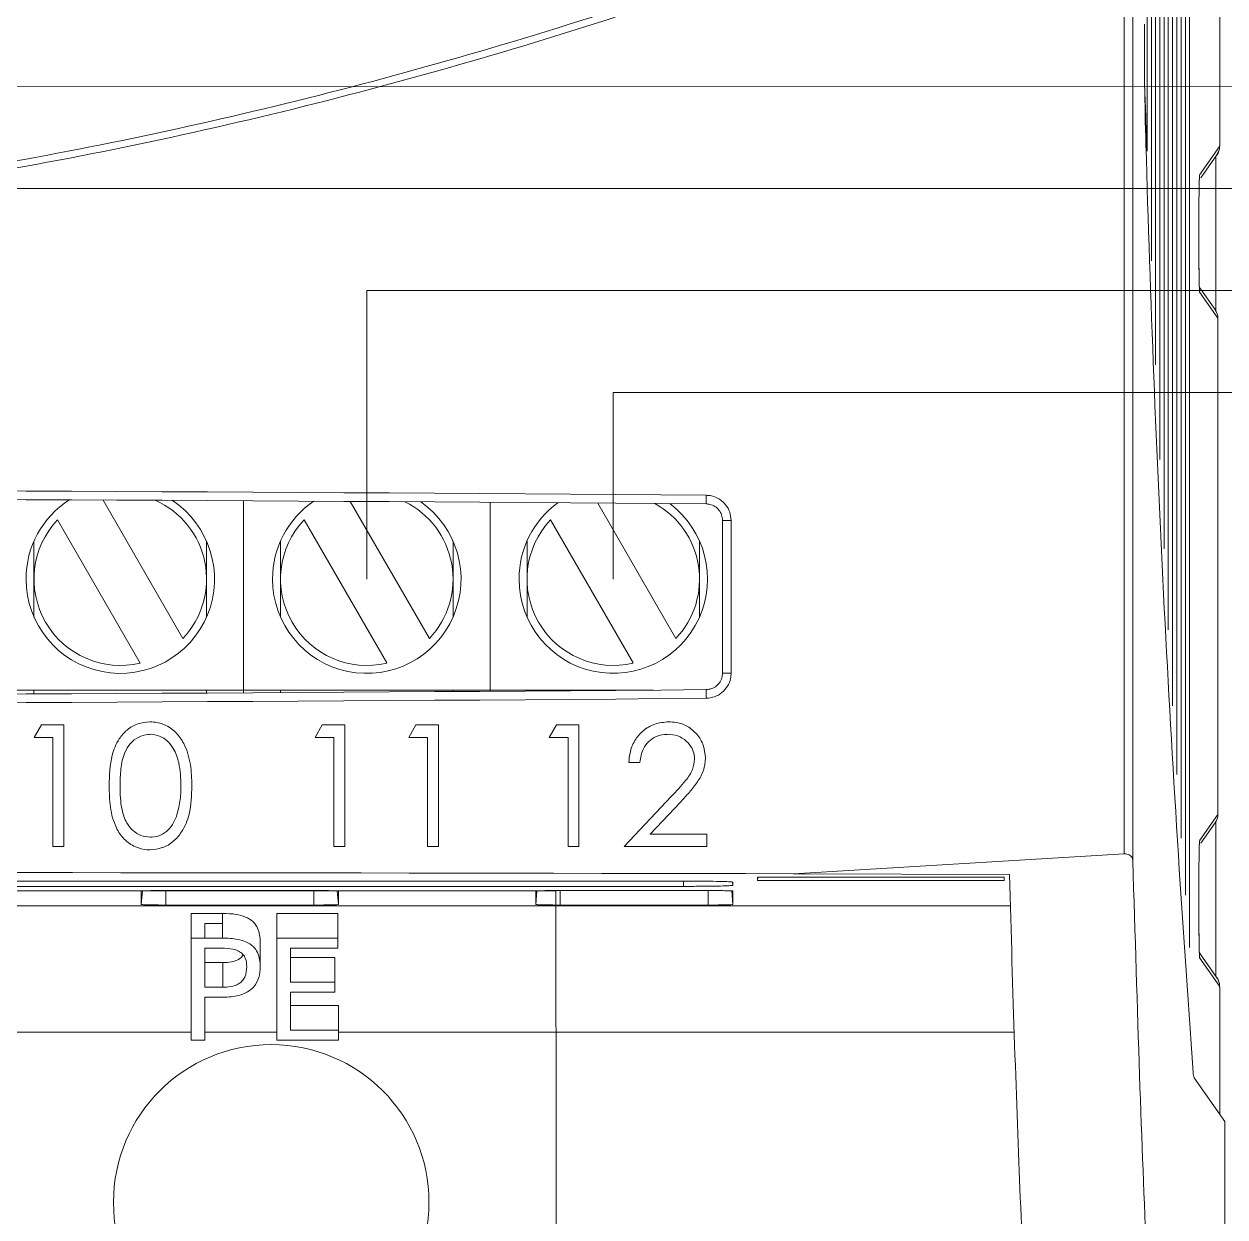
# Model space of a CAD drawing. Header units: millimetres. Extents: x 32696 to 36207, y 16706 to 17911.
# Drawn here: x 35901.9 to 35960.8, y 17372.9 to 17431.5 of the extents above; entities that cross this region are included whole.
import ezdxf

# ---------------------------------------------------------------- set-up
doc = ezdxf.new("R2010")
doc.units = ezdxf.units.MM
doc.header["$LTSCALE"] = 0.1
doc.layers.get('0').update_dxf_attribs({"lineweight": 20})
for name, color, linetype, lineweight in [('ALIMENTAÇÃO', 1, 'Continuous', 25), ('ANALOG', 6, 'Continuous', 25), ('COMANDOS', 5, 'Continuous', 25), ('POTENCIA', 2, 'Continuous', 25)]:
    doc.layers.add(name, color=color, linetype=linetype, lineweight=lineweight)

# ---------------------------------------------------------------- blocks, each defined once
blk = doc.blocks.new('CFW-10')
at = {"lineweight": 9}
for p, q in [((37301.66, 17457.43), (37301.66, 17415.392)), ((37301.617, 17415.926), (37301.617, 17451.598)), ((37301.617, 17415.923), (37301.617, 17451.598)), ((37301.574, 17450.905), (37301.574, 17416.501)), ((37301.53, 17417.149), (37301.53, 17448.3)), ((37301.488, 17446.041), (37301.488, 17417.844)), ((37301.444, 17418.618), (37301.444, 17443.984)), ((37301.444, 17418.615), (37301.444, 17443.982)), ((37301.401, 17442.085), (37301.401, 17419.437)), ((37301.358, 17420.345), (37301.358, 17440.311)), ((37301.358, 17420.343), (37301.358, 17440.309)), ((37301.315, 17438.903), (37301.315, 17421.303)), ((37301.272, 17422.357), (37301.272, 17437.416)), ((37301.272, 17422.359), (37301.272, 17437.414)), ((37301.229, 17436.079), (37301.229, 17423.471)), ((37300.996, 17416.343), (37300.996, 17426.879)), ((37301.084, 17426.879), (37301.084, 17416.272)), ((37301.763, 17423.233), (37301.964, 17423.518)), ((37301.964, 17423.518), (37301.964, 17423.519)), ((37301.774, 17423.201), (37301.937, 17423.432)), ((37301.927, 17421.85), (37301.927, 17423.417)), ((37301.755, 17422.356), (37301.755, 17422.913)), ((37301.755, 17422.913), (37301.755, 17422.913)), ((37301.755, 17422.356), (37301.755, 17422.913)), ((37301.755, 17422.356), (37301.755, 17422.356)), ((37301.919, 17421.863), (37301.759, 17422.089)), ((37301.946, 17421.776), (37301.763, 17422.036)), ((37301.946, 17421.776), (37301.946, 17416.743)), ((37296.758, 17419.98), (37296.758, 17419.893)), ((37290.64, 17419.932), (37291.451, 17418.528)), ((37292.065, 17419.925), (37292.065, 17418.005)), ((37293.148, 17419.918), (37293.951, 17418.529)), ((37294.565, 17419.909), (37294.565, 17418.005)), ((37295.658, 17419.901), (37296.451, 17418.529)), ((37291.018, 17418.278), (37290.179, 17419.731)), ((37293.518, 17418.279), (37292.679, 17419.731)), ((37296.018, 17418.279), (37295.179, 17419.731)), ((37296.923, 17418.176), (37296.923, 17419.726)), ((37297.01, 17419.726), (37296.923, 17419.726)), ((37297.01, 17418.176), (37297.01, 17419.726)), ((37289.94, 17418.744), (37289.94, 17419.515)), ((37291.69, 17419.515), (37291.69, 17418.745)), ((37292.44, 17418.745), (37292.44, 17419.515)), ((37294.19, 17419.515), (37294.19, 17418.745)), ((37294.94, 17418.745), (37294.94, 17419.515)), ((37296.69, 17419.515), (37296.69, 17418.745)), ((37297.01, 17418.176), (37296.923, 17418.176)), ((37292.065, 17418.005), (37289.565, 17418.004)), ((37289.94, 17417.966), (37289.94, 17418.005)), ((37291.69, 17418.005), (37291.69, 17417.975)), ((37292.065, 17417.977), (37292.065, 17418.005)), ((37294.565, 17418.005), (37292.065, 17418.005)), ((37292.44, 17417.979), (37292.44, 17418.005)), ((37294.19, 17418.005), (37294.19, 17417.99)), ((37294.565, 17417.993), (37294.565, 17418.005)), ((37296.223, 17418.005), (37294.565, 17418.005)), ((37294.94, 17417.995), (37294.94, 17418.005)), ((37296.758, 17417.921), (37296.758, 17418.009)), ((37290.015, 17417.651), (37289.942, 17417.524)), ((37290.243, 17417.651), (37290.015, 17417.651)), ((37290.243, 17416.416), (37290.243, 17417.651)), ((37292.864, 17417.651), (37292.792, 17417.524)), ((37293.092, 17417.651), (37292.864, 17417.651)), ((37293.092, 17416.416), (37293.092, 17417.651)), ((37293.814, 17417.651), (37293.741, 17417.524)), ((37294.042, 17417.651), (37293.814, 17417.651)), ((37294.042, 17416.416), (37294.042, 17417.651)), ((37295.239, 17417.651), (37295.166, 17417.524)), ((37295.467, 17417.651), (37295.239, 17417.651)), ((37295.467, 17416.416), (37295.467, 17417.651)), ((37289.942, 17417.524), (37290.132, 17417.524)), ((37290.132, 17417.524), (37290.132, 17416.416)), ((37292.792, 17417.524), (37292.982, 17417.524)), ((37292.982, 17417.524), (37292.982, 17416.416)), ((37293.741, 17417.524), (37293.931, 17417.524)), ((37293.931, 17417.524), (37293.931, 17416.416)), ((37295.166, 17417.524), (37295.356, 17417.524)), ((37295.356, 17417.524), (37295.356, 17416.416)), ((37295.973, 17417.271), (37296.084, 17417.271)), ((37296.405, 17416.927), (37295.926, 17416.416)), ((37296.19, 17416.543), (37296.499, 17416.872)), ((37301.763, 17416.483), (37301.946, 17416.743)), ((37301.774, 17416.451), (37301.919, 17416.656)), ((37301.927, 17415.102), (37301.927, 17416.669)), ((37296.765, 17416.543), (37296.19, 17416.543)), ((37296.765, 17416.416), (37296.765, 17416.543)), ((37290.132, 17416.416), (37290.243, 17416.416)), ((37292.982, 17416.416), (37293.092, 17416.416)), ((37293.931, 17416.416), (37294.042, 17416.416)), ((37295.356, 17416.416), (37295.467, 17416.416)), ((37295.926, 17416.416), (37296.765, 17416.416)), ((37301.761, 17416.462), (37301.763, 17416.483)), ((37300.996, 17416.343), (37297.643, 17416.141)), ((37301.755, 17415.606), (37301.755, 17416.163)), ((37301.755, 17416.163), (37301.755, 17416.163)), ((37301.755, 17415.606), (37301.755, 17416.163)), ((37296.528, 17416.067), (37267.528, 17416.067)), ((37296.528, 17416.067), (37296.528, 17416.013)), ((37297.025, 17416.056), (37297.028, 17416.024)), ((37297.028, 17416.024), (37297.028, 17416.056)), ((37297.278, 17416.074), (37297.278, 17416.106)), ((37297.278, 17416.106), (37299.778, 17416.106)), ((37297.28, 17416.106), (37297.278, 17416.074)), ((37299.778, 17416.074), (37297.278, 17416.074)), ((37297.643, 17416.141), (37299.832, 17416.133)), ((37299.778, 17416.106), (37299.778, 17416.074)), ((37267.528, 17416.013), (37296.528, 17416.013)), ((37291.028, 17415.966), (37291.028, 17415.829)), ((37291.039, 17415.965), (37291.028, 17415.829)), ((37292.778, 17415.971), (37291.278, 17415.971)), ((37291.278, 17415.971), (37291.278, 17415.824)), ((37292.778, 17415.971), (37292.778, 17415.824)), ((37293.016, 17415.967), (37293.028, 17415.829)), ((37293.028, 17415.829), (37293.028, 17415.966)), ((37295.028, 17415.966), (37295.028, 17415.829)), ((37295.039, 17415.965), (37295.028, 17415.829)), ((37296.778, 17415.971), (37295.278, 17415.971)), ((37295.278, 17415.971), (37295.278, 17415.824)), ((37296.778, 17415.971), (37296.778, 17415.824)), ((37297.016, 17415.967), (37297.028, 17415.829)), ((37297.028, 17415.829), (37297.028, 17415.966)), ((37264.213, 17415.816), (37299.842, 17415.816)), ((37291.278, 17415.824), (37292.778, 17415.824)), ((37295.278, 17415.824), (37296.778, 17415.824)), ((37291.534, 17415.739), (37291.851, 17415.739)), ((37291.534, 17415.489), (37291.534, 17415.739)), ((37291.851, 17415.489), (37291.851, 17415.739)), ((37292.403, 17415.739), (37293.023, 17415.739)), ((37292.403, 17415.489), (37292.403, 17415.739)), ((37293.023, 17415.489), (37293.023, 17415.739)), ((37291.845, 17415.637), (37291.671, 17415.637)), ((37291.671, 17415.489), (37291.671, 17415.637)), ((37301.755, 17415.606), (37301.755, 17415.606)), ((37291.534, 17415.489), (37291.534, 17414.452)), ((37291.851, 17415.489), (37291.534, 17415.489)), ((37292.235, 17415.2), (37292.235, 17415.45)), ((37292.403, 17415.489), (37292.403, 17414.452)), ((37293.023, 17415.489), (37292.403, 17415.489)), ((37293.023, 17415.387), (37293.023, 17415.489)), ((37291.671, 17414.99), (37291.671, 17415.387)), ((37291.671, 17415.387), (37291.845, 17415.387)), ((37292.54, 17415.041), (37292.54, 17415.387)), ((37292.54, 17415.387), (37293.023, 17415.387)), ((37301.937, 17415.087), (37301.759, 17415.339)), ((37301.761, 17415.307), (37301.763, 17415.286)), ((37291.671, 17415.24), (37291.854, 17415.24)), ((37291.854, 17414.99), (37291.854, 17415.24)), ((37292.54, 17415.291), (37292.991, 17415.291)), ((37292.991, 17415.041), (37292.991, 17415.291)), ((37301.964, 17415.001), (37301.763, 17415.286)), ((37291.854, 17414.99), (37291.671, 17414.99)), ((37292.991, 17415.041), (37292.54, 17415.041)), ((37292.991, 17414.939), (37292.991, 17415.041)), ((37291.671, 17414.452), (37291.671, 17414.888)), ((37291.671, 17414.888), (37291.857, 17414.888)), ((37292.54, 17414.555), (37292.54, 17414.939)), ((37292.54, 17414.939), (37292.991, 17414.939)), ((37292.54, 17414.805), (37293.028, 17414.805)), ((37293.028, 17414.555), (37293.028, 17414.805)), ((37291.534, 17414.534), (37288.308, 17414.534)), ((37292.403, 17414.534), (37291.671, 17414.534)), ((37293.028, 17414.555), (37292.54, 17414.555)), ((37293.028, 17414.452), (37293.028, 17414.555)), ((37299.882, 17414.534), (37293.028, 17414.534)), ((37291.534, 17414.452), (37291.671, 17414.452)), ((37292.403, 17414.452), (37293.028, 17414.452)), ((37301.706, 17414.07), (37302.018, 17413.627)), ((37302.018, 17413.627), (37302.018, 17407.509))]:
    blk.add_line(p, q, dxfattribs=at)
at = {"lineweight": 9, "flags": 128}
blk.add_lwpolyline([(37301.937, 17423.432), (37301.937, 17423.432), (37301.937, 17423.432), (37301.937, 17423.432), (37301.937, 17423.432), (37301.937, 17423.432), (37301.96, 17423.484), (37301.963, 17423.497), (37301.964, 17423.506)], dxfattribs=at)
at = {"lineweight": 9}
blk.add_circle((37292.346, 17412.808), 1.6, dxfattribs=at)
for centre, radius, start, end in [((37340.813, 17424.652), 39.612, 179.8439, 181.6088), ((37737.773, 17439.63), 436.844, 182.03362, 182.1198), ((37508.249, 17429.374), 207.114, 181.61418, 184.22184), ((37301.814, 17423.518), 0.15, 324.7937, 0.0136), ((37290.815, 17419.13), 0.956, 122.7305, 180.0039), ((37290.815, 17419.13), 0.956, 180.0039, 56.7106), ((37290.815, 17419.13), 0.875, 316.6055, 66.1039), ((37293.315, 17419.13), 0.956, 124.1724, 180.0039), ((37293.315, 17419.13), 0.956, 180.0039, 55.109), ((37293.315, 17419.13), 0.875, 316.6055, 63.8141), ((37295.815, 17419.13), 0.956, 125.9119, 180.0039), ((37295.815, 17419.13), 0.956, 180.0039, 53.2092), ((37295.815, 17419.13), 0.875, 316.6055, 61.2025), ((37290.815, 17419.13), 0.875, 136.6055, 283.4024), ((37293.315, 17419.13), 0.875, 136.6055, 283.4024), ((37295.815, 17419.13), 0.875, 136.6055, 283.4024), ((37301.814, 17415.001), 0.15, 359.9753, 35.2174), ((37301.912, 17414.131), 0.215, 181.0296, 196.6142)]:
    blk.add_arc(centre, radius, start, end, dxfattribs=at)
for centre, major_axis, ratio, start_param, end_param in [((37301.796, 17421.776), (0.087, -0.123), 0.999087, 0.955389, 1.570796), ((37282.028, 17406.135), (158.934, 0), 0.087489, 1.477982, 1.663611), ((37282.028, 17406.135), (157.934, 0), 0.087489, 1.477392, 1.6642), ((37282.028, 17431.766), (157.934, 0), 0.087489, 4.618985, 4.805793), ((37282.028, 17431.766), (158.934, 0), 0.087489, 4.619575, 4.805203), ((37301.796, 17416.743), (-0.087, -0.123), 0.999087, 1.570796, 2.186203), ((37282.028, 17412.828), (158.934, 0), 0.020947, 1.472384, 1.669208)]:
    blk.add_ellipse(centre, major_axis=major_axis, ratio=ratio, start_param=start_param, end_param=end_param, dxfattribs=at)
for points, knots in [([(37301.964, 17423.519), (37301.964, 17423.52), (37301.965, 17423.522), (37301.965, 17423.529), (37301.965, 17423.539), (37301.965, 17423.74), (37301.965, 17424.69), (37301.965, 17428.703), (37301.965, 17432.949), (37301.965, 17437.242), (37301.965, 17438.887), (37301.965, 17440.088), (37301.965, 17440.489)], [0, 0, 0, 0, 0.000651, 0.001253, 0.00185, 0.002596, 0.036258, 0.170905, 0.709493, 0.787687, 0.929229, 1, 1, 1, 1]), ([(37300.996, 17426.879), (37299.9, 17426.396), (37297.699, 17425.428), (37294.234, 17424.294), (37290.65, 17423.415), (37287.033, 17422.849), (37283.432, 17422.588), (37279.856, 17422.619), (37276.252, 17422.948), (37273.023, 17423.516), (37270.201, 17424.218), (37267.777, 17424.969), (37265.387, 17425.848), (37263.837, 17426.543), (37263.059, 17426.892)], [0, 0, 0, 0, 0.091973, 0.184528, 0.279001, 0.374178, 0.464028, 0.554516, 0.647012, 0.740193, 0.804853, 0.869514, 0.93452, 1, 1, 1, 1]), ([(37263.093, 17426.959), (37263.859, 17426.615), (37265.394, 17425.926), (37267.769, 17425.049), (37270.199, 17424.293), (37272.987, 17423.599), (37276.15, 17423.037), (37279.703, 17422.698), (37283.316, 17422.652), (37286.938, 17422.91), (37290.525, 17423.466), (37294.065, 17424.321), (37297.57, 17425.454), (37299.828, 17426.447), (37300.962, 17426.945)], [0, 0, 0, 0, 0.064569, 0.129452, 0.194335, 0.259814, 0.349674, 0.440157, 0.532637, 0.625816, 0.717712, 0.810266, 0.904809, 1, 1, 1, 1]), ([(37301.755, 17422.913), (37301.755, 17422.933), (37301.755, 17422.988), (37301.756, 17423.076), (37301.758, 17423.16), (37301.76, 17423.219), (37301.762, 17423.228), (37301.763, 17423.233)], [0, 0, 0, 0, 0.121418, 0.339049, 0.560037, 0.779957, 1, 1, 1, 1]), ([(37301.755, 17422.929), (37301.755, 17422.951), (37301.755, 17423.012), (37301.757, 17423.104), (37301.758, 17423.173), (37301.76, 17423.206), (37301.76, 17423.207), (37301.76, 17423.208)], [0, 0, 0, 0, 0.161602, 0.446912, 0.73558, 0.913648, 1, 1, 1, 1]), ([(37301.761, 17422.06), (37301.761, 17422.06), (37301.761, 17422.059), (37301.76, 17422.065), (37301.759, 17422.083), (37301.757, 17422.132), (37301.756, 17422.217), (37301.755, 17422.301), (37301.755, 17422.351), (37301.755, 17422.362)], [0, 0, 0, 0, 0.002099, 0.073224, 0.197227, 0.401302, 0.651577, 0.919732, 1, 1, 1, 1]), ([(37301.763, 17422.036), (37301.762, 17422.037), (37301.761, 17422.043), (37301.759, 17422.079), (37301.757, 17422.151), (37301.755, 17422.248), (37301.755, 17422.32), (37301.755, 17422.356)], [0, 0, 0, 0, 0.121534, 0.339172, 0.560143, 0.780018, 1, 1, 1, 1]), ([(37297.01, 17419.726), (37297.007, 17419.754), (37297.002, 17419.811), (37296.958, 17419.887), (37296.894, 17419.945), (37296.823, 17419.976), (37296.776, 17419.979), (37296.758, 17419.98)], [0, 0, 0, 0, 0.21433, 0.428892, 0.643919, 0.859893, 1, 1, 1, 1]), ([(37296.923, 17419.726), (37296.921, 17419.745), (37296.918, 17419.782), (37296.889, 17419.832), (37296.847, 17419.869), (37296.801, 17419.889), (37296.77, 17419.892), (37296.758, 17419.893)], [0, 0, 0, 0, 0.214197, 0.428799, 0.643753, 0.859764, 1, 1, 1, 1]), ([(37296.758, 17417.921), (37296.786, 17417.924), (37296.844, 17417.931), (37296.92, 17417.975), (37296.977, 17418.041), (37297.006, 17418.112), (37297.009, 17418.158), (37297.01, 17418.176)], [0, 0, 0, 0, 0.216753, 0.433808, 0.650364, 0.866035, 1, 1, 1, 1]), ([(37296.758, 17418.009), (37296.776, 17418.011), (37296.814, 17418.015), (37296.864, 17418.045), (37296.901, 17418.087), (37296.92, 17418.134), (37296.922, 17418.164), (37296.923, 17418.176)], [0, 0, 0, 0, 0.216719, 0.433699, 0.650283, 0.865978, 1, 1, 1, 1]), ([(37291.115, 17417.682), (37291.073, 17417.678), (37290.99, 17417.67), (37290.88, 17417.605), (37290.787, 17417.497), (37290.708, 17417.304), (37290.705, 17417.138), (37290.702, 17417.033)], [0, 0, 0, 0, 0.144524, 0.289604, 0.430063, 0.635641, 1, 1, 1, 1]), ([(37291.541, 17417.033), (37291.539, 17417.106), (37291.535, 17417.252), (37291.48, 17417.441), (37291.384, 17417.58), (37291.269, 17417.659), (37291.172, 17417.681), (37291.122, 17417.682), (37291.115, 17417.682)], [0, 0, 0, 0, 0.251576, 0.50554, 0.665174, 0.825893, 0.975911, 1, 1, 1, 1]), ([(37296.376, 17417.682), (37296.329, 17417.678), (37296.234, 17417.67), (37296.114, 17417.596), (37296.026, 17417.493), (37295.982, 17417.379), (37295.976, 17417.302), (37295.973, 17417.271)], [0, 0, 0, 0, 0.220326, 0.442681, 0.638307, 0.853006, 1, 1, 1, 1]), ([(37296.749, 17417.315), (37296.745, 17417.359), (37296.737, 17417.446), (37296.668, 17417.558), (37296.572, 17417.641), (37296.469, 17417.678), (37296.402, 17417.681), (37296.376, 17417.682)], [0, 0, 0, 0, 0.222708, 0.447172, 0.656791, 0.866147, 1, 1, 1, 1]), ([(37290.813, 17417.033), (37290.814, 17417.09), (37290.816, 17417.204), (37290.846, 17417.354), (37290.913, 17417.466), (37290.997, 17417.531), (37291.071, 17417.553), (37291.111, 17417.555), (37291.119, 17417.556)], [0, 0, 0, 0, 0.252805, 0.507331, 0.66387, 0.821432, 0.966883, 1, 1, 1, 1]), ([(37291.119, 17417.556), (37291.151, 17417.552), (37291.215, 17417.544), (37291.297, 17417.49), (37291.368, 17417.397), (37291.423, 17417.242), (37291.428, 17417.111), (37291.43, 17417.033)], [0, 0, 0, 0, 0.141398, 0.283261, 0.421496, 0.656129, 1, 1, 1, 1]), ([(37296.084, 17417.271), (37296.092, 17417.319), (37296.105, 17417.397), (37296.171, 17417.486), (37296.246, 17417.536), (37296.317, 17417.554), (37296.358, 17417.555), (37296.37, 17417.556)], [0, 0, 0, 0, 0.320804, 0.52176, 0.723086, 0.915987, 1, 1, 1, 1]), ([(37296.37, 17417.556), (37296.404, 17417.553), (37296.472, 17417.547), (37296.556, 17417.493), (37296.613, 17417.424), (37296.636, 17417.357), (37296.638, 17417.319), (37296.638, 17417.305)], [0, 0, 0, 0, 0.24677, 0.495883, 0.715857, 0.899794, 1, 1, 1, 1]), ([(37296.638, 17417.305), (37296.634, 17417.269), (37296.625, 17417.189), (37296.533, 17417.063), (37296.454, 17416.979), (37296.405, 17416.927)], [0, 0, 0, 0, 0.235114, 0.523473, 1, 1, 1, 1]), ([(37296.499, 17416.872), (37296.529, 17416.904), (37296.588, 17416.968), (37296.671, 17417.07), (37296.738, 17417.185), (37296.745, 17417.272), (37296.749, 17417.315)], [0, 0, 0, 0, 0.25124, 0.502651, 0.755796, 1, 1, 1, 1]), ([(37290.702, 17417.033), (37290.704, 17416.96), (37290.707, 17416.815), (37290.756, 17416.627), (37290.849, 17416.487), (37290.961, 17416.409), (37291.057, 17416.385), (37291.106, 17416.384), (37291.115, 17416.384)], [0, 0, 0, 0, 0.251531, 0.505211, 0.665197, 0.826598, 0.970127, 1, 1, 1, 1]), ([(37291.119, 17416.511), (37291.087, 17416.515), (37291.023, 17416.523), (37290.939, 17416.577), (37290.869, 17416.666), (37290.816, 17416.822), (37290.814, 17416.952), (37290.813, 17417.033)], [0, 0, 0, 0, 0.141394, 0.283273, 0.428039, 0.6392, 1, 1, 1, 1]), ([(37291.115, 17416.384), (37291.158, 17416.388), (37291.244, 17416.397), (37291.357, 17416.465), (37291.456, 17416.58), (37291.533, 17416.774), (37291.538, 17416.936), (37291.541, 17417.033)], [0, 0, 0, 0, 0.147631, 0.295614, 0.442684, 0.66773, 1, 1, 1, 1]), ([(37291.43, 17417.033), (37291.43, 17417.007), (37291.429, 17416.954), (37291.42, 17416.849), (37291.398, 17416.773), (37291.384, 17416.723)], [0, 0, 0, 0, 0.250457, 0.501003, 1, 1, 1, 1]), ([(37291.384, 17416.723), (37291.372, 17416.694), (37291.349, 17416.637), (37291.285, 17416.566), (37291.206, 17416.519), (37291.146, 17416.513), (37291.119, 17416.511)], [0, 0, 0, 0, 0.253445, 0.508899, 0.773668, 1, 1, 1, 1]), ([(37301.755, 17416.163), (37301.755, 17416.183), (37301.755, 17416.238), (37301.756, 17416.326), (37301.758, 17416.41), (37301.76, 17416.469), (37301.762, 17416.478), (37301.763, 17416.483)], [0, 0, 0, 0, 0.121391, 0.339029, 0.560024, 0.77995, 1, 1, 1, 1]), ([(37301.755, 17416.179), (37301.755, 17416.201), (37301.755, 17416.262), (37301.757, 17416.354), (37301.758, 17416.423), (37301.76, 17416.456), (37301.76, 17416.457), (37301.76, 17416.458)], [0, 0, 0, 0, 0.161638, 0.446914, 0.735581, 0.913648, 1, 1, 1, 1]), ([(37301.084, 17416.272), (37301.083, 17416.283), (37301.08, 17416.303), (37301.061, 17416.325), (37301.038, 17416.338), (37301.015, 17416.343), (37301.002, 17416.343), (37300.996, 17416.343)], [0, 0, 0, 0, 0.310943, 0.552367, 0.741841, 0.903023, 1, 1, 1, 1]), ([(37301.488, 17408.474), (37301.465, 17408.658), (37301.42, 17409.025), (37301.354, 17409.864), (37301.288, 17410.92), (37301.22, 17412.307), (37301.151, 17414.044), (37301.107, 17415.527), (37301.084, 17416.272)], [0, 0, 0, 0, 0.152577, 0.305151, 0.462053, 0.618952, 0.808417, 1, 1, 1, 1]), ([(37297.028, 17416.056), (37297.022, 17416.057), (37297.011, 17416.06), (37296.925, 17416.063), (37296.798, 17416.065), (37296.658, 17416.066), (37296.565, 17416.067), (37296.528, 17416.067)], [0, 0, 0, 0, 0.214469, 0.428951, 0.643601, 0.858128, 1, 1, 1, 1]), ([(37299.832, 17416.133), (37299.85, 17415.543), (37299.885, 17414.36), (37299.943, 17412.81), (37300.004, 17411.434), (37300.073, 17410.207), (37300.148, 17409.161), (37300.203, 17408.704), (37300.23, 17408.474)], [0, 0, 0, 0, 0.153485, 0.308068, 0.466083, 0.625266, 0.811699, 1, 1, 1, 1]), ([(37291.278, 17415.971), (37291.249, 17415.971), (37291.193, 17415.971), (37291.118, 17415.97), (37291.062, 17415.968), (37291.032, 17415.967), (37291.029, 17415.966), (37291.028, 17415.966)], [0, 0, 0, 0, 0.215969, 0.429755, 0.647525, 0.858193, 1, 1, 1, 1]), ([(37293.028, 17415.966), (37293.025, 17415.966), (37293.019, 17415.967), (37292.976, 17415.969), (37292.912, 17415.97), (37292.842, 17415.971), (37292.796, 17415.971), (37292.778, 17415.971)], [0, 0, 0, 0, 0.215785, 0.429403, 0.647081, 0.857763, 1, 1, 1, 1]), ([(37295.278, 17415.971), (37295.249, 17415.971), (37295.193, 17415.971), (37295.118, 17415.97), (37295.062, 17415.968), (37295.032, 17415.967), (37295.029, 17415.966), (37295.028, 17415.966)], [0, 0, 0, 0, 0.21598, 0.429777, 0.647507, 0.858186, 1, 1, 1, 1]), ([(37296.528, 17416.013), (37296.584, 17416.013), (37296.696, 17416.014), (37296.846, 17416.015), (37296.959, 17416.018), (37297.019, 17416.021), (37297.025, 17416.023), (37297.028, 17416.024)], [0, 0, 0, 0, 0.214589, 0.429212, 0.643933, 0.858441, 1, 1, 1, 1]), ([(37297.028, 17415.966), (37297.025, 17415.966), (37297.019, 17415.967), (37296.976, 17415.969), (37296.912, 17415.97), (37296.842, 17415.971), (37296.796, 17415.971), (37296.778, 17415.971)], [0, 0, 0, 0, 0.215793, 0.429457, 0.647143, 0.857833, 1, 1, 1, 1]), ([(37291.028, 17415.829), (37291.03, 17415.829), (37291.036, 17415.828), (37291.079, 17415.826), (37291.143, 17415.825), (37291.213, 17415.824), (37291.259, 17415.824), (37291.278, 17415.824)], [0, 0, 0, 0, 0.215767, 0.429417, 0.64709, 0.857766, 1, 1, 1, 1]), ([(37292.778, 17415.824), (37292.806, 17415.824), (37292.862, 17415.824), (37292.937, 17415.825), (37292.993, 17415.827), (37293.023, 17415.828), (37293.026, 17415.829), (37293.028, 17415.829)], [0, 0, 0, 0, 0.215969, 0.429755, 0.647525, 0.858194, 1, 1, 1, 1]), ([(37295.028, 17415.829), (37295.03, 17415.829), (37295.036, 17415.828), (37295.079, 17415.826), (37295.143, 17415.825), (37295.213, 17415.824), (37295.259, 17415.824), (37295.278, 17415.824)], [0, 0, 0, 0, 0.215783, 0.429449, 0.647139, 0.857831, 1, 1, 1, 1]), ([(37296.778, 17415.824), (37296.806, 17415.824), (37296.862, 17415.824), (37296.937, 17415.825), (37296.993, 17415.827), (37297.023, 17415.828), (37297.026, 17415.829), (37297.028, 17415.829)], [0, 0, 0, 0, 0.215969, 0.429755, 0.647525, 0.858194, 1, 1, 1, 1]), ([(37291.851, 17415.739), (37291.898, 17415.738), (37291.979, 17415.735), (37292.089, 17415.706), (37292.167, 17415.657), (37292.227, 17415.569), (37292.232, 17415.497), (37292.235, 17415.45)], [0, 0, 0, 0, 0.207389, 0.359176, 0.51213, 0.679817, 1, 1, 1, 1]), ([(37301.761, 17415.31), (37301.761, 17415.31), (37301.761, 17415.309), (37301.76, 17415.314), (37301.759, 17415.333), (37301.757, 17415.382), (37301.756, 17415.467), (37301.755, 17415.551), (37301.755, 17415.601), (37301.755, 17415.612)], [0, 0, 0, 0, 0.002096, 0.073217, 0.197221, 0.401297, 0.651575, 0.919731, 1, 1, 1, 1]), ([(37301.763, 17415.286), (37301.762, 17415.287), (37301.761, 17415.293), (37301.759, 17415.329), (37301.757, 17415.401), (37301.755, 17415.498), (37301.755, 17415.57), (37301.755, 17415.606)], [0, 0, 0, 0, 0.121531, 0.339169, 0.560142, 0.780017, 1, 1, 1, 1]), ([(37292.235, 17415.2), (37292.232, 17415.248), (37292.227, 17415.319), (37292.168, 17415.405), (37292.096, 17415.452), (37291.988, 17415.484), (37291.904, 17415.487), (37291.851, 17415.489)], [0, 0, 0, 0, 0.327215, 0.47909, 0.632382, 0.767424, 1, 1, 1, 1]), ([(37291.845, 17415.387), (37291.883, 17415.385), (37291.943, 17415.383), (37292.016, 17415.359), (37292.062, 17415.326), (37292.094, 17415.27), (37292.096, 17415.226), (37292.098, 17415.199)], [0, 0, 0, 0, 0.257417, 0.398321, 0.53998, 0.716936, 1, 1, 1, 1]), ([(37291.854, 17415.24), (37291.884, 17415.241), (37291.936, 17415.243), (37292.003, 17415.264), (37292.045, 17415.291), (37292.057, 17415.311), (37292.061, 17415.319)], [0, 0, 0, 0, 0.348213, 0.60419, 0.86142, 1, 1, 1, 1]), ([(37292.098, 17415.199), (37292.096, 17415.163), (37292.093, 17415.111), (37292.054, 17415.051), (37292.011, 17415.018), (37291.949, 17414.996), (37291.894, 17414.991), (37291.86, 17414.99), (37291.854, 17414.99)], [0, 0, 0, 0, 0.35518, 0.510613, 0.643292, 0.776104, 0.959957, 1, 1, 1, 1]), ([(37291.857, 17414.888), (37291.912, 17414.89), (37292.002, 17414.895), (37292.109, 17414.94), (37292.183, 17415.002), (37292.229, 17415.092), (37292.233, 17415.162), (37292.235, 17415.2)], [0, 0, 0, 0, 0.233698, 0.383868, 0.533981, 0.750332, 1, 1, 1, 1]), ([(37301.963, 17415.019), (37301.963, 17415.022), (37301.96, 17415.042), (37301.952, 17415.063), (37301.943, 17415.078), (37301.943, 17415.078)], [0, 0, 0, 0, 0.174994, 0.97527, 1, 1, 1, 1]), ([(37301.965, 17413.703), (37301.965, 17413.781), (37301.965, 17413.976), (37301.965, 17414.25), (37301.965, 17414.499), (37301.965, 17414.665), (37301.965, 17414.776), (37301.965, 17414.85), (37301.965, 17414.9), (37301.965, 17414.939), (37301.965, 17414.967), (37301.965, 17414.986), (37301.965, 17414.994), (37301.964, 17414.999), (37301.964, 17415), (37301.964, 17415.001)], [0, 0, 0, 0, 0.17785, 0.446242, 0.625737, 0.745786, 0.826072, 0.879766, 0.915683, 0.9397, 0.969857, 0.976762, 0.984897, 0.992434, 1, 1, 1, 1])]:
    blk.add_open_spline(points, degree=3, knots=knots, dxfattribs=at)

msp = doc.modelspace()

# ---------------------------------------------------------------- linework, layer by layer
at = {"layer": 'ALIMENTAÇÃO', "lineweight": 20}
for p, q in [((36075.984, 17418.395), (35918.684, 17418.373)), ((35918.684, 17418.373), (35918.684, 17404.221))]:
    msp.add_line(p, q, dxfattribs=at)
at = {"layer": 'ANALOG', "lineweight": 20}
for p, q in [((36029.102, 17428.395), (35870.322, 17428.373)), ((36044.347, 17423.396), (35882.413, 17423.373))]:
    msp.add_line(p, q, dxfattribs=at)
at = {"layer": 'COMANDOS', "lineweight": 20}
for p in [(36091.229, 17413.382), (35930.775, 17404.222)]:
    msp.add_line(p, (35930.775, 17413.373), dxfattribs=at)
at = {"layer": 'POTENCIA', "lineweight": 20}
msp.add_lwpolyline([(35927.983, 17362.14), (35799.376, 17362.14), (35799.351, 17388.926), (35927.959, 17388.926)], close=True, dxfattribs=at)

# ---------------------------------------------------------------- block references
at = {"xscale": 4.836187162212163, "yscale": 4.836187162212163, "zscale": 4.836187162212163}
msp.add_blockref('CFW-10', (-144438.766, -66837.951), dxfattribs=at)

doc.saveas('drawing.dxf')
